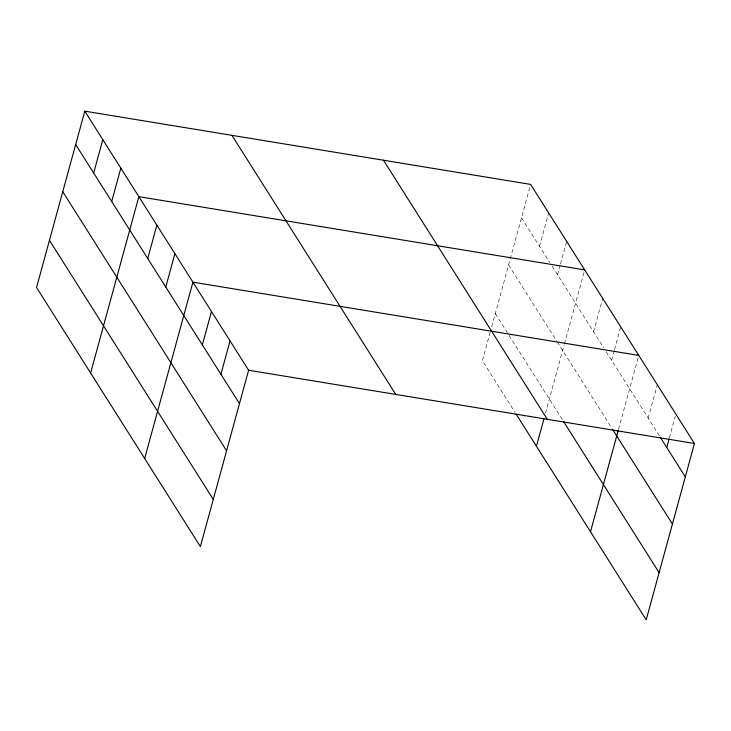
<?xml version="1.0" encoding="UTF-8"?>
<svg xmlns="http://www.w3.org/2000/svg" width="731" height="731" viewBox="0 0 731 731"><rect width="100%" height="100%" fill="white"/><g stroke="black" fill="none" stroke-linecap="round" stroke-linejoin="round"><path stroke-width="0.55" stroke-dasharray="3.65 2.74" d="M490.19 332.221L482.387 360.748L514.825 412.046M491.689 326.73L530.624 184.404M539.515 246.274L548.652 212.904M557.543 274.774L560.193 265.088M560.485 264.01L566.671 241.404M545.454 413.326L564.149 344.968M564.451 343.872L584.69 269.903M593.581 331.773L602.709 298.403M611.6 360.273L614.25 350.578M614.543 349.509L620.729 326.903M618.517 429.371L638.748 355.403M648.187 418.132L657.315 384.762M669.404 437.805L675.298 416.277M521.495 217.774L549.73 262.42M552.133 266.221L603.788 347.919M606.191 351.721L659.572 436.133M508.593 264.951L556.647 340.957M557.25 341.907L611.911 428.348M495.289 313.562L508.511 334.469M509.105 335.419L562.568 419.959"/><path stroke-width="1.1" d="M84.796 111.167L36.55 287.511L200.376 546.596L248.613 370.251L84.796 111.167L530.624 184.404L694.45 443.489L646.204 619.833L516.022 413.947M93.687 173.037L102.815 139.667M111.706 201.537L120.834 168.167M90.607 373.011L138.853 196.666L584.69 269.903M147.744 258.536L156.873 225.166M165.763 287.036L174.892 253.666M144.674 458.511L192.911 282.166L638.748 355.403M202.35 344.895L211.478 311.525M220.917 374.263L230.046 340.893M536.444 446.248L543.955 418.817M590.511 531.748L618.216 430.468M666.754 447.5L669.112 438.883M248.613 370.251L694.45 443.489M660.166 437.074L685.322 476.859M612.505 429.298L672.41 524.045M563.775 421.86L659.115 572.656M383.501 160.235L547.327 419.32M231.919 135.336L395.745 394.42M75.668 144.537L239.485 403.622M62.756 191.714L226.583 450.808M49.461 240.325L213.278 499.419"/></g></svg>
